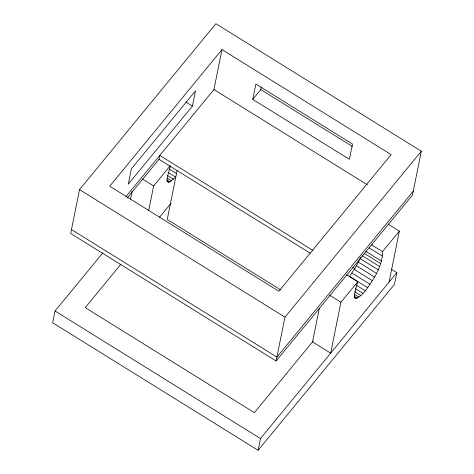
<?xml version="1.0" encoding="UTF-8"?>
<svg xmlns="http://www.w3.org/2000/svg" width="474" height="474" viewBox="0 0 474 474"><rect width="100%" height="100%" fill="white"/><g stroke="black" fill="none" stroke-linecap="round" stroke-linejoin="round"><path stroke-width="0.71" d="M346.524 274.736L357.781 281.722L355.891 288.056L354.274 295.829L354.428 297.322L354.996 298.211L355.95 298.478C363.623 295.361 367.783 287.143 372.398 280.721C377.843 271.934 382.654 262.229 382.512 251.629L399.357 231.128L388.105 224.143M102.923 252.778L55.055 311.021L52.685 322.77L258.105 450.3L394.463 284.388L396.833 272.639L391.18 269.131M79.537 189.612L70.691 233.475L276.111 361.004L412.469 195.092L421.315 151.23L215.895 23.7L79.537 189.612L284.957 317.142L276.111 361.004M130.593 199.086L132.181 191.194M148.723 210.338L153.641 185.95L170.492 165.45L167.245 177.513L167.138 181.05L167.707 181.939L168.661 182.206L169.982 181.838L175.7 177.128L168.193 172.465M127.115 198.132L159.009 159.335L159.797 155.419L313.237 250.675M177.11 170.575L167.251 219.48L280.762 289.946M192.432 106.111L195.513 90.824L131.363 168.874L128.282 184.161L192.432 106.111L185.784 101.987M126.031 196.503L213.934 89.545L221.992 49.598L391.151 154.619L278.86 291.237L109.701 186.223L221.992 49.598M252.761 99.339L255.842 84.046L352.484 144.043L349.397 159.335L252.761 99.339L260.783 89.574L261.346 86.795M258.105 450.3L260.475 438.551L396.833 272.639M319.328 308.183L312.532 341.902L330.662 353.154L340.93 302.222L357.781 281.722M389.089 282.066L399.357 231.128M367.676 287.688L349.545 276.437L356.454 265.79L360.726 257.293M120.858 264.267L85.219 307.632L254.378 412.653L313.302 340.96M159.454 217.311L171.061 203.186M284.957 317.142L421.315 151.23M413.263 191.176L276.899 357.088L71.479 229.558M260.783 89.574L352.401 146.454M213.934 89.545L367.374 184.807M371.255 244.643L382.512 251.629M369.11 247.849L382.24 256.001M365.786 251.374L381.416 261.073M364.5 253.525L380.752 263.615M362.195 255.711L379.698 266.578M360.163 258.614L378.293 269.866M358.439 262.134L376.569 273.391M356.454 265.79L374.584 277.047M352.834 267.437L355.352 269.001M354.268 269.463L372.398 280.721M351.945 273.048L370.076 284.305M159.009 159.335L310.061 253.116M169.242 169.076L176.743 173.733M355.909 284.963L365.282 290.781M355.482 288.743L362.989 293.4M167.304 175.374L173.555 179.255M354.593 291.652L360.844 295.533M167.257 178.129L171.629 180.843M354.546 294.401L358.919 297.115M166.86 179.895L169.982 181.838M354.149 296.167L357.272 298.11M166.789 181.038L168.661 182.206M354.078 297.317L355.95 298.478M142.39 178.965L153.641 185.95M329.679 295.237L340.93 302.222M55.055 311.021L260.475 438.551"/></g></svg>
